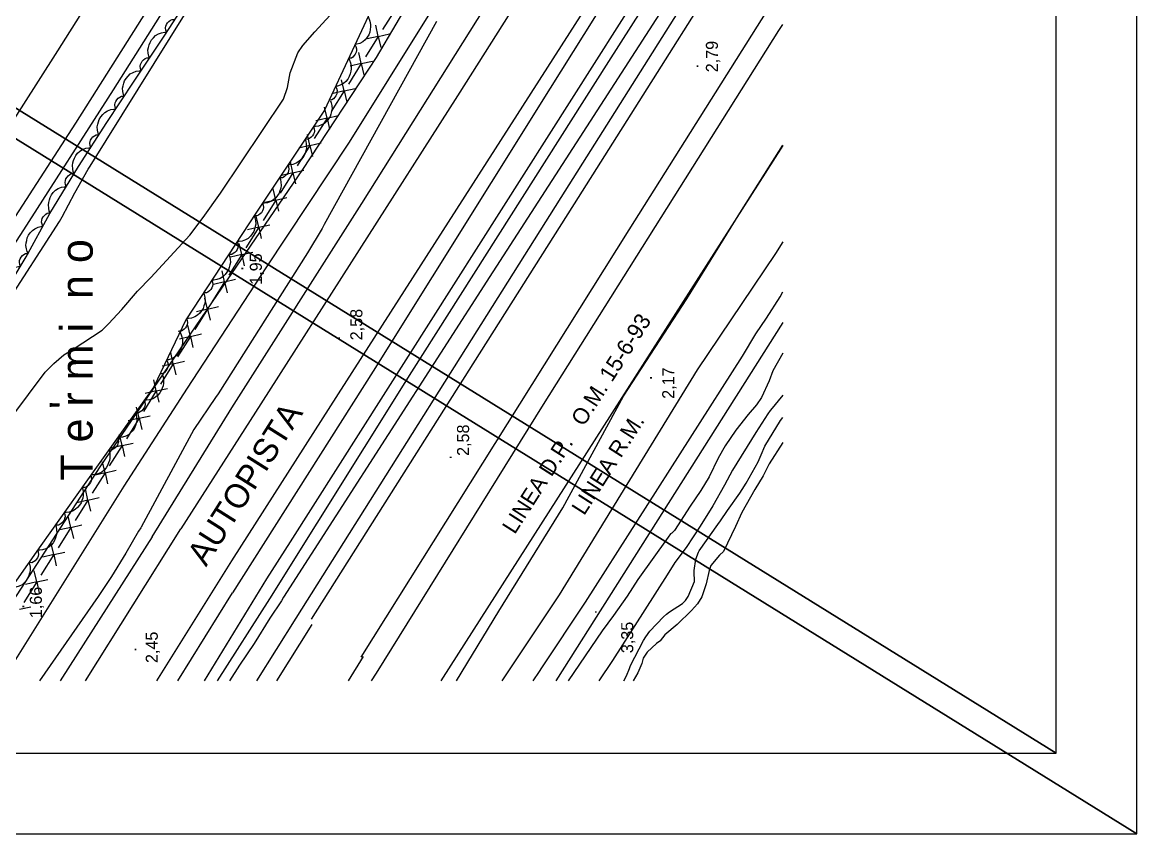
# Model space of a CAD drawing. Extents: x 731154 to 731744, y 4380181 to 4381208.
# Drawn here: x 731605.5 to 731744, y 4380181 to 4380281.8 of the extents above; entities that cross this region are included whole.
import ezdxf
from ezdxf.enums import TextEntityAlignment as Align

# ---------------------------------------------------------------- set-up
doc = ezdxf.new("R2010")
doc.units = 0
doc.linetypes.add('DASHED', pattern=[0])
doc.linetypes.add('HIDDEN', pattern=[0])
doc.layers.get('0').update_dxf_attribs({"linetype": 'CONTINUOUS'})
for name, color, linetype in [('1', 7, 'CONTINUOUS'), ('14', 7, 'CONTINUOUS'), ('24', 7, 'CONTINUOUS'), ('25', 7, 'CONTINUOUS'), ('33', 7, 'CONTINUOUS'), ('39', 7, 'CONTINUOUS'), ('40', 7, 'CONTINUOUS'), ('44', 7, 'CONTINUOUS'), ('48', 7, 'CONTINUOUS'), ('50', 7, 'CONTINUOUS'), ('53', 7, 'CONTINUOUS'), ('61', 7, 'CONTINUOUS'), ('8', 7, 'CONTINUOUS'), ('9', 7, 'CONTINUOUS'), ('PATTERN_CLASS', 7, 'CONTINUOUS')]:
    doc.layers.add(name, color=color, linetype=linetype)

msp = doc.modelspace()

# ---------------------------------------------------------------- linework, layer by layer
at = {"layer": '1', "color": 0, "linetype": 'CONTINUOUS'}
for points in [[(731700, 4380420.5), (731695.22, 4380412.87), (731689.32, 4380403.59), (731682.32, 4380392.76), (731675.27, 4380381.86), (731669.09, 4380372.17), (731662.97, 4380362.48), (731656.07, 4380351.48), (731649.12, 4380340.42), (731642.92, 4380330.6), (731636.97, 4380321.19), (731630.37, 4380310.77), (731621.95, 4380297.46), (731609.84, 4380278.3), (731588.11, 4380244.26)], [(731700, 4380408.1), (731690.4, 4380392.95), (731663.22, 4380349.93), (731635.73, 4380306.68), (731612.09, 4380269.31), (731593.58, 4380240.71)], [(731595.1, 4380239.76), (731605.69, 4380256.05), (731616.8, 4380273.44), (731627.32, 4380290.13), (731640.41, 4380310.64), (731650.83, 4380327.14), (731664.72, 4380349.03), (731675.16, 4380365.31), (731690.92, 4380390.75), (731700, 4380405.09)], [(731628.14, 4380200), (731635.88, 4380212.66), (731638.81, 4380217.26), (731700, 4380313.59)], [(731700, 4380306.79), (731685.55, 4380284.19), (731685.07, 4380283.48), (731684.67, 4380282.9), (731663.96, 4380250.84), (731663.97, 4380250.83), (731637.95, 4380210.38), (731637.69, 4380209.94), (731636.26, 4380207.77), (731634.28, 4380204.63), (731632.49, 4380201.96), (731631.25, 4380200)]]:
    msp.add_lwpolyline(points, dxfattribs=at)
at = {"layer": '14', "color": 0, "linetype": 'CONTINUOUS'}
for p, q in [((731613.34, 4380200), (731625.18, 4380218.88)), ((731622.2, 4380200), (731631.54, 4380214.9)), ((731641.47, 4380206.98), (731637.08, 4380200)), ((731647.84, 4380203.03), (731645.97, 4380200))]:
    msp.add_line(p, q, dxfattribs=at)
for points in [[(731700, 4380336.54), (731681.89, 4380308.01), (731659.56, 4380272.69), (731635.14, 4380234.42), (731625.18, 4380218.88)], [(731631.54, 4380214.9), (731644.79, 4380235.65), (731675.22, 4380283.17), (731695.1, 4380314.65), (731700, 4380322.36)], [(731641.41, 4380207.65), (731674.61, 4380260.08), (731700, 4380300.29)], [(731647.59, 4380202.92), (731680.93, 4380256.03), (731699.99, 4380286.32)]]:
    msp.add_lwpolyline(points, dxfattribs=at)
at = {"layer": '24', "color": 0, "linetype": 'CONTINUOUS'}
msp.add_lwpolyline([(731700, 4380229.63), (731698.31, 4380226.98), (731697.57, 4380225.48), (731696.55, 4380223.79), (731694.92, 4380220.9), (731694.13, 4380219.16), (731692.64, 4380216.09), (731692.16, 4380215.62), (731691.08, 4380214.32), (731690.87, 4380213.71), (731690.49, 4380212.07), (731689.93, 4380210.44), (731689.4, 4380209.55), (731688.68, 4380208.76), (731686.88, 4380206.98), (731685.36, 4380205.71), (731684.76, 4380204.98), (731684.73, 4380204.94), (731684.32, 4380204.64), (731683.15, 4380203.56), (731682.65, 4380202.8), (731682.49, 4380202.15), (731682, 4380201), (731681.42, 4380200)], dxfattribs=at)
at = {"layer": '25', "color": 0, "linetype": 'HIDDEN'}
msp.add_line((731629.75, 4380200), (731636.26, 4380210.21), dxfattribs=at)
msp.add_lwpolyline([(731636.26, 4380210.21), (731653.9, 4380238.41), (731678.38, 4380276.98), (731700, 4380310.88)], dxfattribs=at)
at = {"layer": '33', "color": 0, "linetype": 'CONTINUOUS'}
for p, q in [((731651.85, 4380283.48), (731650.26, 4380280.94)), ((731649.73, 4380280.09), (731649.41, 4380281.47)), ((731649.73, 4380280.09), (731648.14, 4380277.55)), ((731649.73, 4380280.09), (731648.35, 4380279.77)), ((731649.73, 4380280.09), (731651.11, 4380280.41)), ((731649.73, 4380280.09), (731650.05, 4380278.71)), ((731647.61, 4380276.7), (731647.29, 4380278.08)), ((731647.61, 4380276.7), (731646.02, 4380274.16)), ((731647.61, 4380276.7), (731646.23, 4380276.38)), ((731647.61, 4380276.7), (731648.99, 4380277.02)), ((731647.61, 4380276.7), (731647.92, 4380275.32)), ((731645.48, 4380273.31), (731645.17, 4380274.69)), ((731645.48, 4380273.31), (731643.89, 4380270.77)), ((731645.48, 4380273.31), (731644.11, 4380272.99)), ((731645.48, 4380273.31), (731646.86, 4380273.63)), ((731645.48, 4380273.31), (731645.8, 4380271.93)), ((731643.36, 4380269.92), (731643.04, 4380271.3)), ((731643.36, 4380269.92), (731641.77, 4380267.38)), ((731643.36, 4380269.92), (731641.98, 4380269.6)), ((731643.36, 4380269.92), (731644.74, 4380270.24)), ((731643.36, 4380269.92), (731643.68, 4380268.54)), ((731641.24, 4380266.53), (731640.92, 4380267.91)), ((731641.24, 4380266.53), (731642.62, 4380266.85)), ((731641.24, 4380266.53), (731639.65, 4380263.99)), ((731641.24, 4380266.53), (731639.86, 4380266.21)), ((731641.24, 4380266.53), (731641.56, 4380265.15)), ((731639.12, 4380263.14), (731638.8, 4380264.52)), ((731639.12, 4380263.14), (731637.52, 4380260.6)), ((731639.12, 4380263.14), (731637.74, 4380262.82)), ((731639.12, 4380263.14), (731640.49, 4380263.46)), ((731639.12, 4380263.14), (731639.43, 4380261.76)), ((731636.99, 4380259.75), (731636.68, 4380261.13)), ((731636.99, 4380259.75), (731638.37, 4380260.07)), ((731636.99, 4380259.75), (731635.4, 4380257.21)), ((731636.99, 4380259.75), (731635.61, 4380259.43)), ((731636.99, 4380259.75), (731637.31, 4380258.37)), ((731634.87, 4380256.36), (731634.55, 4380257.74)), ((731634.87, 4380256.36), (731633.28, 4380253.82)), ((731634.87, 4380256.36), (731633.49, 4380256.04)), ((731634.87, 4380256.36), (731636.25, 4380256.68)), ((731634.87, 4380256.36), (731635.19, 4380254.98)), ((731632.75, 4380252.97), (731632.43, 4380254.35)), ((731632.75, 4380252.97), (731631.15, 4380250.43)), ((731632.75, 4380252.97), (731631.37, 4380252.65)), ((731632.75, 4380252.97), (731634.12, 4380253.29)), ((731632.75, 4380252.97), (731633.06, 4380251.59)), ((731630.62, 4380249.58), (731630.31, 4380250.96)), ((731630.62, 4380249.58), (731629.03, 4380247.04)), ((731630.62, 4380249.58), (731629.25, 4380249.26)), ((731630.62, 4380249.58), (731632, 4380249.9)), ((731630.62, 4380249.58), (731630.94, 4380248.2)), ((731628.5, 4380246.19), (731628.18, 4380247.57)), ((731628.5, 4380246.19), (731626.91, 4380243.65)), ((731628.5, 4380246.19), (731627.12, 4380245.87)), ((731628.5, 4380246.19), (731629.88, 4380246.51)), ((731628.5, 4380246.19), (731628.82, 4380244.81)), ((731626.38, 4380242.8), (731626.06, 4380244.18)), ((731626.38, 4380242.8), (731624.79, 4380240.26)), ((731626.38, 4380242.8), (731625, 4380242.48)), ((731626.38, 4380242.8), (731627.76, 4380243.12)), ((731626.38, 4380242.8), (731626.69, 4380241.42)), ((731624.25, 4380239.41), (731623.94, 4380240.79)), ((731624.25, 4380239.41), (731622.66, 4380236.87)), ((731624.25, 4380239.41), (731622.88, 4380239.09)), ((731624.25, 4380239.41), (731625.63, 4380239.72)), ((731624.25, 4380239.41), (731624.57, 4380238.03)), ((731622.13, 4380236.02), (731621.81, 4380237.4)), ((731622.13, 4380236.02), (731620.54, 4380233.48)), ((731622.13, 4380236.02), (731620.75, 4380235.7)), ((731622.13, 4380236.02), (731623.51, 4380236.33)), ((731622.13, 4380236.02), (731622.45, 4380234.64)), ((731620.01, 4380232.63), (731619.69, 4380234.01)), ((731620.01, 4380232.63), (731618.42, 4380230.09)), ((731620.01, 4380232.63), (731618.63, 4380232.31)), ((731620.01, 4380232.63), (731621.39, 4380232.94)), ((731620.01, 4380232.63), (731620.33, 4380231.25)), ((731617.89, 4380229.24), (731617.57, 4380230.62)), ((731617.89, 4380229.24), (731619.26, 4380229.55)), ((731617.89, 4380229.24), (731616.29, 4380226.7)), ((731617.89, 4380229.24), (731616.51, 4380228.92)), ((731617.89, 4380229.24), (731618.2, 4380227.86)), ((731615.76, 4380225.85), (731615.45, 4380227.23)), ((731615.76, 4380225.85), (731614.17, 4380223.31)), ((731615.76, 4380225.85), (731614.38, 4380225.53)), ((731615.76, 4380225.85), (731617.14, 4380226.16)), ((731615.76, 4380225.85), (731616.08, 4380224.47)), ((731613.64, 4380222.46), (731613.32, 4380223.84)), ((731613.64, 4380222.46), (731615.02, 4380222.77)), ((731613.64, 4380222.46), (731612.05, 4380219.91)), ((731613.64, 4380222.46), (731612.26, 4380222.14)), ((731613.64, 4380222.46), (731613.96, 4380221.08)), ((731611.52, 4380219.07), (731611.2, 4380220.45)), ((731611.52, 4380219.07), (731609.92, 4380216.52)), ((731611.52, 4380219.07), (731610.14, 4380218.75)), ((731611.52, 4380219.07), (731612.9, 4380219.38)), ((731611.52, 4380219.07), (731611.83, 4380217.69)), ((731609.39, 4380215.68), (731609.08, 4380217.06)), ((731609.39, 4380215.68), (731607.8, 4380213.13)), ((731609.39, 4380215.68), (731608.02, 4380215.36)), ((731609.39, 4380215.68), (731610.77, 4380215.99)), ((731609.39, 4380215.68), (731609.71, 4380214.3)), ((731607.27, 4380212.29), (731606.95, 4380213.67)), ((731607.27, 4380212.29), (731605.68, 4380209.74)), ((731607.27, 4380212.29), (731605.89, 4380211.97)), ((731607.27, 4380212.29), (731608.65, 4380212.6)), ((731607.27, 4380212.29), (731607.59, 4380210.91)), ((731605.15, 4380208.9), (731606.53, 4380209.21))]:
    msp.add_line(p, q, dxfattribs=at)
at = {"layer": '39', "color": 0, "linetype": 'CONTINUOUS'}
msp.add_line((731700, 4380266.52), (731657.51, 4380200), dxfattribs=at)
at = {"layer": '40', "color": 0, "linetype": 'CONTINUOUS'}
msp.add_line((731700, 4380244.54), (731671.81, 4380200), dxfattribs=at)
at = {"layer": '44', "color": 0, "linetype": 'CONTINUOUS'}
for points in [[(731596.39, 4380235.88), (731610.09, 4380257.08), (731610.42, 4380257.66), (731612.01, 4380260.65), (731613.68, 4380263.6), (731613.9, 4380263.94), (731627.83, 4380286.32), (731628.17, 4380286.87), (731660.12, 4380336.56), (731661.23, 4380337.96), (731663.58, 4380340.84), (731665.19, 4380343), (731666.95, 4380345.53), (731667.98, 4380347.29), (731669.76, 4380350.48), (731670.97, 4380352.9), (731676.89, 4380364.23)], [(731604.18, 4380232.79), (731608.34, 4380238.35), (731609.39, 4380239.44), (731610.64, 4380240.5), (731611.81, 4380241.23), (731615.42, 4380243.58), (731616.21, 4380244.35), (731617.85, 4380246.14), (731619.79, 4380248.42), (731621.44, 4380250.14), (731626.29, 4380255.38), (731627.96, 4380257.59), (731630.1, 4380260.59), (731637.96, 4380272.29), (731638.44, 4380273.75), (731638.77, 4380275.54), (731639.72, 4380278.05), (731640.34, 4380278.94), (731641.83, 4380280.64), (731645.6, 4380284.79)], [(731656.96, 4380281.94), (731643.02, 4380256.69), (731642.74, 4380256.23), (731640.92, 4380253.17), (731629.81, 4380235.67), (731629.5, 4380235.21), (731626.8, 4380231.23), (731620.25, 4380219.09)], [(731668.97, 4380200), (731669.76, 4380201.17), (731670.07, 4380201.62), (731675.49, 4380209.79), (731695, 4380240.35), (731696.67, 4380243.14), (731697.99, 4380245.07), (731699.69, 4380247.73), (731700, 4380248.33)], [(731700, 4380240.74), (731698.77, 4380238.52), (731698.31, 4380237.29), (731697.38, 4380235.21), (731696.74, 4380234.29), (731695.71, 4380233.11), (731694.17, 4380231.14), (731692.83, 4380229.19), (731691.99, 4380227.67), (731690.84, 4380225.34), (731689.83, 4380223.65), (731688.49, 4380221.69), (731686.53, 4380218.69), (731686.21, 4380218.35), (731686.07, 4380218.25), (731685.77, 4380217.85), (731681.97, 4380212.59), (731680.66, 4380210.54), (731678.95, 4380208.1), (731677.56, 4380206.21), (731673.33, 4380200)], [(731700, 4380235.48), (731698.48, 4380233.65), (731698.48, 4380233.65), (731698.43, 4380233.6), (731698.14, 4380233.19), (731696.64, 4380230.86), (731693.75, 4380226.19), (731692.78, 4380224.33), (731691.31, 4380221.75), (731689.75, 4380219.23), (731687.99, 4380216.57), (731686.58, 4380214.69), (731685.64, 4380213.17), (731678.85, 4380202.54), (731677.14, 4380200)], [(731680.24, 4380200), (731680.57, 4380200.63), (731680.94, 4380201.55), (731681.07, 4380201.92), (731682.68, 4380205.02), (731682.99, 4380205.46), (731683.49, 4380206.16), (731685.18, 4380207.94), (731685.54, 4380208.29), (731685.92, 4380208.59), (731687.56, 4380209.63), (731687.91, 4380210), (731688.23, 4380210.46), (731689.03, 4380212.36), (731689.01, 4380213.53), (731689, 4380213.69), (731689.18, 4380215.13), (731689.54, 4380215.98), (731689.63, 4380216.14), (731691.93, 4380219.44), (731692.25, 4380219.9), (731693.14, 4380221.16), (731694.65, 4380223.33), (731694.96, 4380223.79), (731695.46, 4380224.57), (731696.94, 4380227.23), (731697.3, 4380228.07), (731697.76, 4380229.17), (731699.74, 4380232.34), (731700, 4380232.73)], [(731620.25, 4380219.09), (731620.21, 4380219.03), (731619.94, 4380218.6), (731618.34, 4380215.86), (731616.55, 4380212.96), (731614.89, 4380210.48), (731607.61, 4380200)]]:
    msp.add_lwpolyline(points, dxfattribs=at)
at = {"layer": '53', "color": 0, "linetype": 'CONTINUOUS'}
for points in [[(731621.3, 4380277.42), (731621.2, 4380277.63), (731621.14, 4380277.99), (731621.1, 4380278.41), (731621.16, 4380278.72), (731621.25, 4380279.03), (731621.36, 4380279.33), (731621.53, 4380279.64), (731621.77, 4380279.92), (731622.05, 4380280.19), (731622.39, 4380280.39), (731622.8, 4380280.54), (731623.16, 4380280.6), (731623.41, 4380280.59), (731623.33, 4380280.85), (731623.3, 4380281.14), (731623.34, 4380281.35), (731623.4, 4380281.55), (731623.54, 4380281.77), (731623.7, 4380281.93), (731623.9, 4380282.09), (731624.09, 4380282.19), (731624.3, 4380282.18), (731624.45, 4380282.19)], [(731648.44, 4380282.53), (731648.57, 4380282.34), (731648.68, 4380281.99), (731648.78, 4380281.58), (731648.77, 4380281.26), (731648.72, 4380280.94), (731648.67, 4380280.62), (731648.54, 4380280.3), (731648.34, 4380279.98), (731648.1, 4380279.67), (731647.8, 4380279.43), (731647.42, 4380279.22), (731647.07, 4380279.11), (731646.82, 4380279.08), (731646.94, 4380278.83), (731647.02, 4380278.55), (731647, 4380278.33), (731646.97, 4380278.13), (731646.86, 4380277.89), (731646.73, 4380277.71), (731646.56, 4380277.52), (731646.38, 4380277.4), (731646.18, 4380277.37), (731646.02, 4380277.34)], [(731618.15, 4380272.64), (731618.05, 4380272.85), (731617.99, 4380273.22), (731617.95, 4380273.64), (731618, 4380273.95), (731618.1, 4380274.26), (731618.2, 4380274.56), (731618.38, 4380274.86), (731618.62, 4380275.15), (731618.9, 4380275.42), (731619.24, 4380275.62), (731619.65, 4380275.76), (731620.01, 4380275.82), (731620.26, 4380275.82), (731620.18, 4380276.08), (731620.14, 4380276.37), (731620.19, 4380276.58), (731620.25, 4380276.78), (731620.39, 4380277), (731620.54, 4380277.16), (731620.74, 4380277.32), (731620.94, 4380277.41), (731621.14, 4380277.41), (731621.3, 4380277.42)], [(731646.02, 4380277.34), (731646.16, 4380277.15), (731646.27, 4380276.8), (731646.36, 4380276.39), (731646.36, 4380276.07), (731646.31, 4380275.75), (731646.25, 4380275.44), (731646.12, 4380275.11), (731645.93, 4380274.79), (731645.69, 4380274.49), (731645.39, 4380274.24), (731645, 4380274.03), (731644.65, 4380273.92), (731644.41, 4380273.89), (731644.52, 4380273.64), (731644.6, 4380273.36), (731644.59, 4380273.15), (731644.56, 4380272.94), (731644.45, 4380272.7), (731644.32, 4380272.52), (731644.15, 4380272.34), (731643.97, 4380272.21), (731643.77, 4380272.18), (731643.61, 4380272.16)], [(731615, 4380267.87), (731614.9, 4380268.08), (731614.84, 4380268.44), (731614.8, 4380268.86), (731614.85, 4380269.17), (731614.95, 4380269.48), (731615.05, 4380269.78), (731615.23, 4380270.09), (731615.47, 4380270.37), (731615.75, 4380270.64), (731616.09, 4380270.84), (731616.49, 4380270.99), (731616.86, 4380271.05), (731617.1, 4380271.04), (731617.03, 4380271.31), (731616.99, 4380271.6), (731617.03, 4380271.81), (731617.09, 4380272.01), (731617.24, 4380272.22), (731617.39, 4380272.39), (731617.59, 4380272.54), (731617.79, 4380272.64), (731617.99, 4380272.64), (731618.15, 4380272.64)], [(731643.79, 4380272.06), (731643.89, 4380271.85), (731643.95, 4380271.48), (731643.98, 4380271.06), (731643.93, 4380270.75), (731643.84, 4380270.44), (731643.73, 4380270.14), (731643.55, 4380269.84), (731643.32, 4380269.55), (731643.03, 4380269.28), (731642.69, 4380269.09), (731642.28, 4380268.94), (731641.92, 4380268.88), (731641.67, 4380268.89), (731641.75, 4380268.62), (731641.79, 4380268.33), (731641.74, 4380268.12), (731641.68, 4380267.92), (731641.54, 4380267.71), (731641.38, 4380267.55), (731641.18, 4380267.39), (731640.99, 4380267.29), (731640.78, 4380267.3), (731640.62, 4380267.29)], [(731611.91, 4380263.05), (731611.81, 4380263.26), (731611.75, 4380263.62), (731611.71, 4380264.04), (731611.75, 4380264.36), (731611.85, 4380264.66), (731611.95, 4380264.97), (731612.12, 4380265.27), (731612.35, 4380265.56), (731612.64, 4380265.83), (731612.97, 4380266.04), (731613.38, 4380266.19), (731613.74, 4380266.25), (731613.99, 4380266.25), (731613.91, 4380266.51), (731613.87, 4380266.8), (731613.91, 4380267.01), (731613.97, 4380267.21), (731614.11, 4380267.43), (731614.26, 4380267.59), (731614.46, 4380267.75), (731614.65, 4380267.85), (731614.86, 4380267.85), (731615.01, 4380267.86)], [(731640.62, 4380267.29), (731640.73, 4380267.08), (731640.78, 4380266.72), (731640.82, 4380266.3), (731640.77, 4380265.99), (731640.67, 4380265.68), (731640.56, 4380265.38), (731640.39, 4380265.07), (731640.15, 4380264.79), (731639.86, 4380264.52), (731639.53, 4380264.32), (731639.12, 4380264.18), (731638.75, 4380264.12), (731638.51, 4380264.13), (731638.58, 4380263.86), (731638.62, 4380263.57), (731638.57, 4380263.36), (731638.51, 4380263.16), (731638.37, 4380262.94), (731638.21, 4380262.78), (731638.02, 4380262.63), (731637.82, 4380262.53), (731637.62, 4380262.53), (731637.46, 4380262.53)], [(731608.95, 4380258.16), (731608.84, 4380258.36), (731608.77, 4380258.72), (731608.72, 4380259.14), (731608.76, 4380259.46), (731608.85, 4380259.77), (731608.94, 4380260.07), (731609.11, 4380260.38), (731609.33, 4380260.68), (731609.61, 4380260.96), (731609.93, 4380261.17), (731610.34, 4380261.33), (731610.7, 4380261.4), (731610.95, 4380261.4), (731610.86, 4380261.67), (731610.81, 4380261.95), (731610.85, 4380262.16), (731610.9, 4380262.37), (731611.04, 4380262.59), (731611.19, 4380262.76), (731611.38, 4380262.92), (731611.57, 4380263.02), (731611.78, 4380263.03), (731611.93, 4380263.04)], [(731637.46, 4380262.53), (731637.56, 4380262.32), (731637.62, 4380261.96), (731637.65, 4380261.54), (731637.6, 4380261.22), (731637.5, 4380260.91), (731637.4, 4380260.61), (731637.22, 4380260.31), (731636.98, 4380260.02), (731636.7, 4380259.76), (731636.36, 4380259.56), (731635.95, 4380259.41), (731635.59, 4380259.35), (731635.34, 4380259.36), (731635.42, 4380259.1), (731635.45, 4380258.81), (731635.41, 4380258.6), (731635.35, 4380258.4), (731635.2, 4380258.18), (731635.05, 4380258.02), (731634.85, 4380257.86), (731634.65, 4380257.77), (731634.45, 4380257.77), (731634.29, 4380257.77)], [(731606.21, 4380253.14), (731606.09, 4380253.34), (731606, 4380253.69), (731605.93, 4380254.11), (731605.96, 4380254.42), (731606.03, 4380254.74), (731606.1, 4380255.05), (731606.25, 4380255.37), (731606.47, 4380255.67), (731606.73, 4380255.96), (731607.04, 4380256.19), (731607.44, 4380256.37), (731607.8, 4380256.46), (731608.04, 4380256.48), (731607.95, 4380256.74), (731607.88, 4380257.02), (731607.91, 4380257.23), (731607.95, 4380257.44), (731608.08, 4380257.67), (731608.22, 4380257.84), (731608.4, 4380258.01), (731608.59, 4380258.13), (731608.79, 4380258.14), (731608.95, 4380258.16)], [(731634.29, 4380257.76), (731634.39, 4380257.55), (731634.45, 4380257.19), (731634.49, 4380256.77), (731634.44, 4380256.46), (731634.34, 4380256.15), (731634.24, 4380255.85), (731634.06, 4380255.54), (731633.83, 4380255.26), (731633.54, 4380254.99), (731633.21, 4380254.79), (731632.8, 4380254.64), (731632.44, 4380254.58), (731632.19, 4380254.59), (731632.27, 4380254.32), (731632.3, 4380254.03), (731632.26, 4380253.82), (731632.2, 4380253.62), (731632.06, 4380253.41), (731631.9, 4380253.24), (731631.7, 4380253.09), (731631.51, 4380252.99), (731631.3, 4380252.99), (731631.15, 4380252.99)], [(731603.27, 4380248.23), (731603.16, 4380248.44), (731603.09, 4380248.8), (731603.03, 4380249.21), (731603.07, 4380249.53), (731603.16, 4380249.84), (731603.25, 4380250.15), (731603.41, 4380250.46), (731603.64, 4380250.75), (731603.91, 4380251.03), (731604.24, 4380251.24), (731604.64, 4380251.41), (731605, 4380251.48), (731605.25, 4380251.49), (731605.16, 4380251.75), (731605.12, 4380252.03), (731605.15, 4380252.25), (731605.2, 4380252.45), (731605.34, 4380252.67), (731605.49, 4380252.84), (731605.68, 4380253), (731605.87, 4380253.11), (731606.07, 4380253.11), (731606.23, 4380253.12)], [(731631.15, 4380252.99), (731631.25, 4380252.78), (731631.31, 4380252.41), (731631.34, 4380252), (731631.29, 4380251.68), (731631.2, 4380251.37), (731631.09, 4380251.07), (731630.92, 4380250.77), (731630.68, 4380250.48), (731630.4, 4380250.21), (731630.06, 4380250.01), (731629.65, 4380249.86), (731629.29, 4380249.8), (731629.04, 4380249.81), (731629.12, 4380249.55), (731629.16, 4380249.26), (731629.11, 4380249.05), (731629.05, 4380248.85), (731628.91, 4380248.63), (731628.76, 4380248.47), (731628.56, 4380248.31), (731628.36, 4380248.21), (731628.16, 4380248.21), (731628, 4380248.21)], [(731628, 4380248.21), (731628.1, 4380248), (731628.16, 4380247.64), (731628.2, 4380247.22), (731628.15, 4380246.91), (731628.05, 4380246.6), (731627.95, 4380246.29), (731627.77, 4380245.99), (731627.53, 4380245.7), (731627.25, 4380245.44), (731626.92, 4380245.24), (731626.51, 4380245.09), (731626.14, 4380245.03), (731625.9, 4380245.03), (731625.97, 4380244.77), (731626.01, 4380244.48), (731625.97, 4380244.27), (731625.91, 4380244.07), (731625.76, 4380243.85), (731625.61, 4380243.69), (731625.41, 4380243.53), (731625.21, 4380243.44), (731625.01, 4380243.44), (731624.85, 4380243.43)], [(731625.06, 4380243.32), (731625.19, 4380243.12), (731625.3, 4380242.77), (731625.4, 4380242.36), (731625.39, 4380242.04), (731625.34, 4380241.72), (731625.28, 4380241.41), (731625.15, 4380241.09), (731624.95, 4380240.77), (731624.71, 4380240.46), (731624.4, 4380240.22), (731624.02, 4380240.02), (731623.67, 4380239.91), (731623.42, 4380239.88), (731623.53, 4380239.63), (731623.61, 4380239.35), (731623.6, 4380239.13), (731623.57, 4380238.92), (731623.46, 4380238.69), (731623.32, 4380238.51), (731623.15, 4380238.32), (731622.97, 4380238.2), (731622.77, 4380238.17), (731622.61, 4380238.15)], [(731622.89, 4380237.98), (731622.98, 4380237.77), (731623.03, 4380237.4), (731623.05, 4380236.98), (731622.98, 4380236.67), (731622.88, 4380236.37), (731622.76, 4380236.07), (731622.57, 4380235.77), (731622.32, 4380235.5), (731622.03, 4380235.24), (731621.69, 4380235.06), (731621.27, 4380234.92), (731620.91, 4380234.88), (731620.66, 4380234.89), (731620.73, 4380234.63), (731620.75, 4380234.34), (731620.7, 4380234.13), (731620.63, 4380233.93), (731620.48, 4380233.72), (731620.32, 4380233.56), (731620.12, 4380233.41), (731619.91, 4380233.32), (731619.71, 4380233.33), (731619.55, 4380233.34)], [(731619.55, 4380233.34), (731619.65, 4380233.12), (731619.69, 4380232.76), (731619.71, 4380232.34), (731619.65, 4380232.03), (731619.54, 4380231.72), (731619.42, 4380231.42), (731619.24, 4380231.13), (731618.99, 4380230.85), (731618.69, 4380230.59), (731618.35, 4380230.41), (731617.94, 4380230.28), (731617.57, 4380230.23), (731617.32, 4380230.25), (731617.39, 4380229.98), (731617.42, 4380229.69), (731617.36, 4380229.48), (731617.3, 4380229.28), (731617.14, 4380229.07), (731616.98, 4380228.92), (731616.78, 4380228.77), (731616.58, 4380228.68), (731616.38, 4380228.69), (731616.22, 4380228.69)], [(731616.22, 4380228.69), (731616.31, 4380228.48), (731616.36, 4380228.11), (731616.38, 4380227.69), (731616.31, 4380227.38), (731616.2, 4380227.08), (731616.09, 4380226.78), (731615.9, 4380226.48), (731615.65, 4380226.2), (731615.36, 4380225.95), (731615.01, 4380225.76), (731614.6, 4380225.63), (731614.23, 4380225.59), (731613.99, 4380225.6), (731614.05, 4380225.33), (731614.08, 4380225.04), (731614.03, 4380224.83), (731613.96, 4380224.64), (731613.81, 4380224.43), (731613.65, 4380224.27), (731613.44, 4380224.12), (731613.24, 4380224.03), (731613.04, 4380224.04), (731612.88, 4380224.04)], [(731612.9, 4380224.03), (731612.99, 4380223.82), (731613.04, 4380223.45), (731613.06, 4380223.03), (731613, 4380222.72), (731612.9, 4380222.42), (731612.78, 4380222.12), (731612.6, 4380221.82), (731612.35, 4380221.54), (731612.06, 4380221.28), (731611.72, 4380221.1), (731611.3, 4380220.96), (731610.94, 4380220.91), (731610.69, 4380220.93), (731610.76, 4380220.66), (731610.79, 4380220.37), (731610.74, 4380220.16), (731610.67, 4380219.96), (731610.52, 4380219.75), (731610.36, 4380219.59), (731610.16, 4380219.44), (731609.96, 4380219.35), (731609.76, 4380219.36), (731609.6, 4380219.36)], [(731609.6, 4380219.36), (731609.69, 4380219.15), (731609.74, 4380218.78), (731609.76, 4380218.36), (731609.7, 4380218.05), (731609.6, 4380217.75), (731609.48, 4380217.45), (731609.3, 4380217.15), (731609.05, 4380216.87), (731608.76, 4380216.61), (731608.42, 4380216.42), (731608, 4380216.29), (731607.64, 4380216.24), (731607.39, 4380216.25), (731607.46, 4380215.99), (731607.49, 4380215.7), (731607.44, 4380215.49), (731607.37, 4380215.29), (731607.22, 4380215.08), (731607.06, 4380214.92), (731606.86, 4380214.77), (731606.66, 4380214.68), (731606.46, 4380214.69), (731606.3, 4380214.69)], [(731606.29, 4380214.69), (731606.39, 4380214.48), (731606.44, 4380214.11), (731606.46, 4380213.69), (731606.39, 4380213.38), (731606.29, 4380213.08), (731606.17, 4380212.78), (731605.99, 4380212.48), (731605.74, 4380212.2), (731605.45, 4380211.94), (731605.11, 4380211.76), (731604.69, 4380211.62), (731604.33, 4380211.58), (731604.08, 4380211.59), (731604.15, 4380211.32), (731604.18, 4380211.03), (731604.13, 4380210.82), (731604.06, 4380210.63), (731603.91, 4380210.41), (731603.75, 4380210.26), (731603.54, 4380210.11), (731603.34, 4380210.02), (731603.14, 4380210.03), (731602.98, 4380210.03)]]:
    msp.add_lwpolyline(points, dxfattribs=at)
at = {"layer": '8', "color": 0, "linetype": 'DASHED'}
msp.add_line((731597.89, 4380200), (731615.15, 4380226.61), dxfattribs=at)
at = {"layer": '8', "color": 0, "linetype": 'CONTINUOUS'}
msp.add_line((731618.08, 4380224.19), (731602.97, 4380200), dxfattribs=at)
at = {"layer": '8', "color": 0, "linetype": 'DASHED'}
for points in [[(731615.15, 4380226.61), (731630.35, 4380248.91), (731640.36, 4380263.55), (731649.49, 4380277.46), (731656.86, 4380289.94), (731663.53, 4380299.84), (731670.17, 4380311.01), (731677.05, 4380321.92), (731683.04, 4380331.89), (731688.84, 4380342.67), (731696.13, 4380354.03), (731700, 4380359.7)], [(731659.43, 4380200), (731664.71, 4380208.66), (731672.65, 4380221.48), (731680.19, 4380235.36), (731688.09, 4380247.46), (731694.66, 4380258.13), (731700, 4380266.58)]]:
    msp.add_lwpolyline(points, dxfattribs=at)
at = {"layer": '8', "color": 0, "linetype": 'CONTINUOUS'}
for points in [[(731700, 4380353.7), (731690.14, 4380337.69), (731675.9, 4380315.05), (731669.23, 4380304.42), (731660.98, 4380290.79), (731646.09, 4380266.96), (731635.77, 4380251.33), (731625.99, 4380236.39), (731618.08, 4380224.19)], [(731700, 4380254.54), (731699.1, 4380253.1), (731689.38, 4380238.64), (731672.23, 4380210.7), (731665.1, 4380200)]]:
    msp.add_lwpolyline(points, dxfattribs=at)
at = {"layer": '9', "color": 0, "linetype": 'HIDDEN'}
for p, q in [((731624.81, 4380200), (731631.6, 4380210.92)), ((731639.47, 4380207.79), (731634.57, 4380200)), ((731648.9, 4380200), (731649.52, 4380200.94))]:
    msp.add_line(p, q, dxfattribs=at)
for points in [[(731621.64, 4380217.9), (731631.53, 4380233.94), (731647.68, 4380259.34), (731664.79, 4380286.57), (731679.25, 4380308.41), (731697.67, 4380338), (731700, 4380341.73)], [(731700, 4380319.72), (731697.96, 4380316.5), (731671.1, 4380273.65), (731649.09, 4380238.5), (731631.6, 4380210.92)], [(731700, 4380303.82), (731672.41, 4380260.07), (731639.47, 4380207.79)], [(731649.52, 4380200.94), (731670.25, 4380234.32), (731699.51, 4380280.81), (731700, 4380281.58)], [(731621.64, 4380217.9), (731611.43, 4380201.96), (731610.19, 4380200)]]:
    msp.add_lwpolyline(points, dxfattribs=at)
at = {"layer": 'PATTERN_CLASS', "color": 0, "linetype": 'CONTINUOUS'}
for points in [[(731700, 4380364.9), (731696.6, 4380359.73), (731692.83, 4380353.84), (731689.35, 4380348.63), (731679.13, 4380332.87), (731673.7, 4380323.25), (731666.3, 4380311.44), (731661.3, 4380304.15), (731656.24, 4380295.38), (731649.92, 4380285.71), (731643.03, 4380270.91), (731634.6, 4380258.23), (731625.8, 4380244.87), (731621.84, 4380236.52), (731614.48, 4380226.27), (731607.79, 4380216.8), (731601.68, 4380208.19), (731596.63, 4380201), (731595.93, 4380200)], [(731601.32, 4380245.01), (731605.98, 4380252.71), (731608.9, 4380258.07), (731612.46, 4380263.9), (731615.99, 4380269.37), (731619.38, 4380274.51), (731623.18, 4380280.26), (731626.16, 4380284.88), (731629.52, 4380289.9), (731633.22, 4380295.41), (731635.76, 4380299.19), (731639.04, 4380303.92), (731642.14, 4380308.42), (731644.48, 4380311.86), (731647.84, 4380316.85), (731651.5, 4380322.33), (731654.84, 4380327.69), (731657.51, 4380332.14), (731660.62, 4380337.44), (731662.95, 4380341.89), (731665.44, 4380346.48), (731668.54, 4380352.46), (731671.6, 4380357.84)]]:
    msp.add_lwpolyline(points, dxfattribs=at)

# ---------------------------------------------------------------- texts
at = {"layer": '48', "color": 0, "linetype": 'CONTINUOUS'}
for s, p in [(' 2,79', (731691.95, 4380275.07)), ('.', (731689.52, 4380276.1)), (' 1,95', (731635.26, 4380248.66)), ('.', (731632.95, 4380250.96)), (' 2,58', (731647.75, 4380241.76)), ('.', (731644.98, 4380242.33)), ('.', (731683.75, 4380237.37)), (' 2,17', (731686.52, 4380234.49)), (' 2,58', (731661.02, 4380227.39)), ('.', (731658.83, 4380227.5)), (' 1,66', (731607.91, 4380207.23)), ('.', (731605.72, 4380208.96)), ('.', (731676.88, 4380208.27)), (' 3,35', (731681.42, 4380202.88)), (' 2,45', (731622.32, 4380201.65)), ('.', (731619.67, 4380203.61))]:
    msp.add_text(s, height=1.5, rotation=90, dxfattribs=at).set_placement(p)
at = {"layer": '50', "color": 0, "linetype": 'CONTINUOUS'}
for s, height, rotation, p in [('T e r m i  n o                            M  u n i  c i  p a l                                                      d e                           A l  b u i  x e c h            ', 4, 90, (731614.23, 4380224.87)), ("'", 4, 90, (731612.88, 4380233.77)), ('AUTOPISTA', 3, 57.7537, (731628.33, 4380214.09))]:
    msp.add_text(s, height=height, rotation=rotation, dxfattribs=at).set_placement(p)
at = {"layer": '61', "color": 0, "linetype": 'CONTINUOUS'}
msp.add_text('LINEA D.P.   O.M. 15-6-93', height=2, rotation=57.4285, dxfattribs=at).set_placement((731666.69, 4380218.11))
msp.add_text('LINEA R.M.', height=2, rotation=57.4285, dxfattribs=at).set_placement((731673.63, 4380221.53), align=Align.TOP_LEFT)

# ---------------------------------------------------------------- meshes
at = {"color": 0, "linetype": 'CONTINUOUS'}
mesh = msp.add_polyface(dxfattribs=at)
corners = [(731154.5, 4380181), (731154.5, 4380181), (731154.5, 4380371.96), (731462.5, 4380181), (731154.5, 4380546.49), (731744, 4380181), (731154.5, 4381207.5), (731744, 4380842.01), (731744, 4381207.5)]
mesh.append_faces([[corners[k] for k in face] for face in [(0, 1, 3, 2), (2, 3, 5, 4), (4, 5, 7, 6), (6, 7, 8, 8)]], dxfattribs={"vtx0": -1, "vtx2": -1, "color": 0})
mesh = msp.add_polyface(dxfattribs=at)
corners = [(731164.5, 4380191), (731164.5, 4380191), (731164.5, 4380375.76), (731462.5, 4380191), (731164.5, 4380544.09), (731734, 4380191), (731164.5, 4381011), (731734, 4380657.91), (731462.5, 4381011), (731734, 4380842.67), (731734, 4381011)]
mesh.append_faces([[corners[k] for k in face] for face in [(0, 1, 3, 2), (2, 3, 5, 4), (4, 5, 7, 6), (6, 7, 9, 8), (8, 9, 10, 10)]], dxfattribs={"vtx0": -1, "vtx2": -1, "color": 0})

doc.saveas('drawing.dxf')
